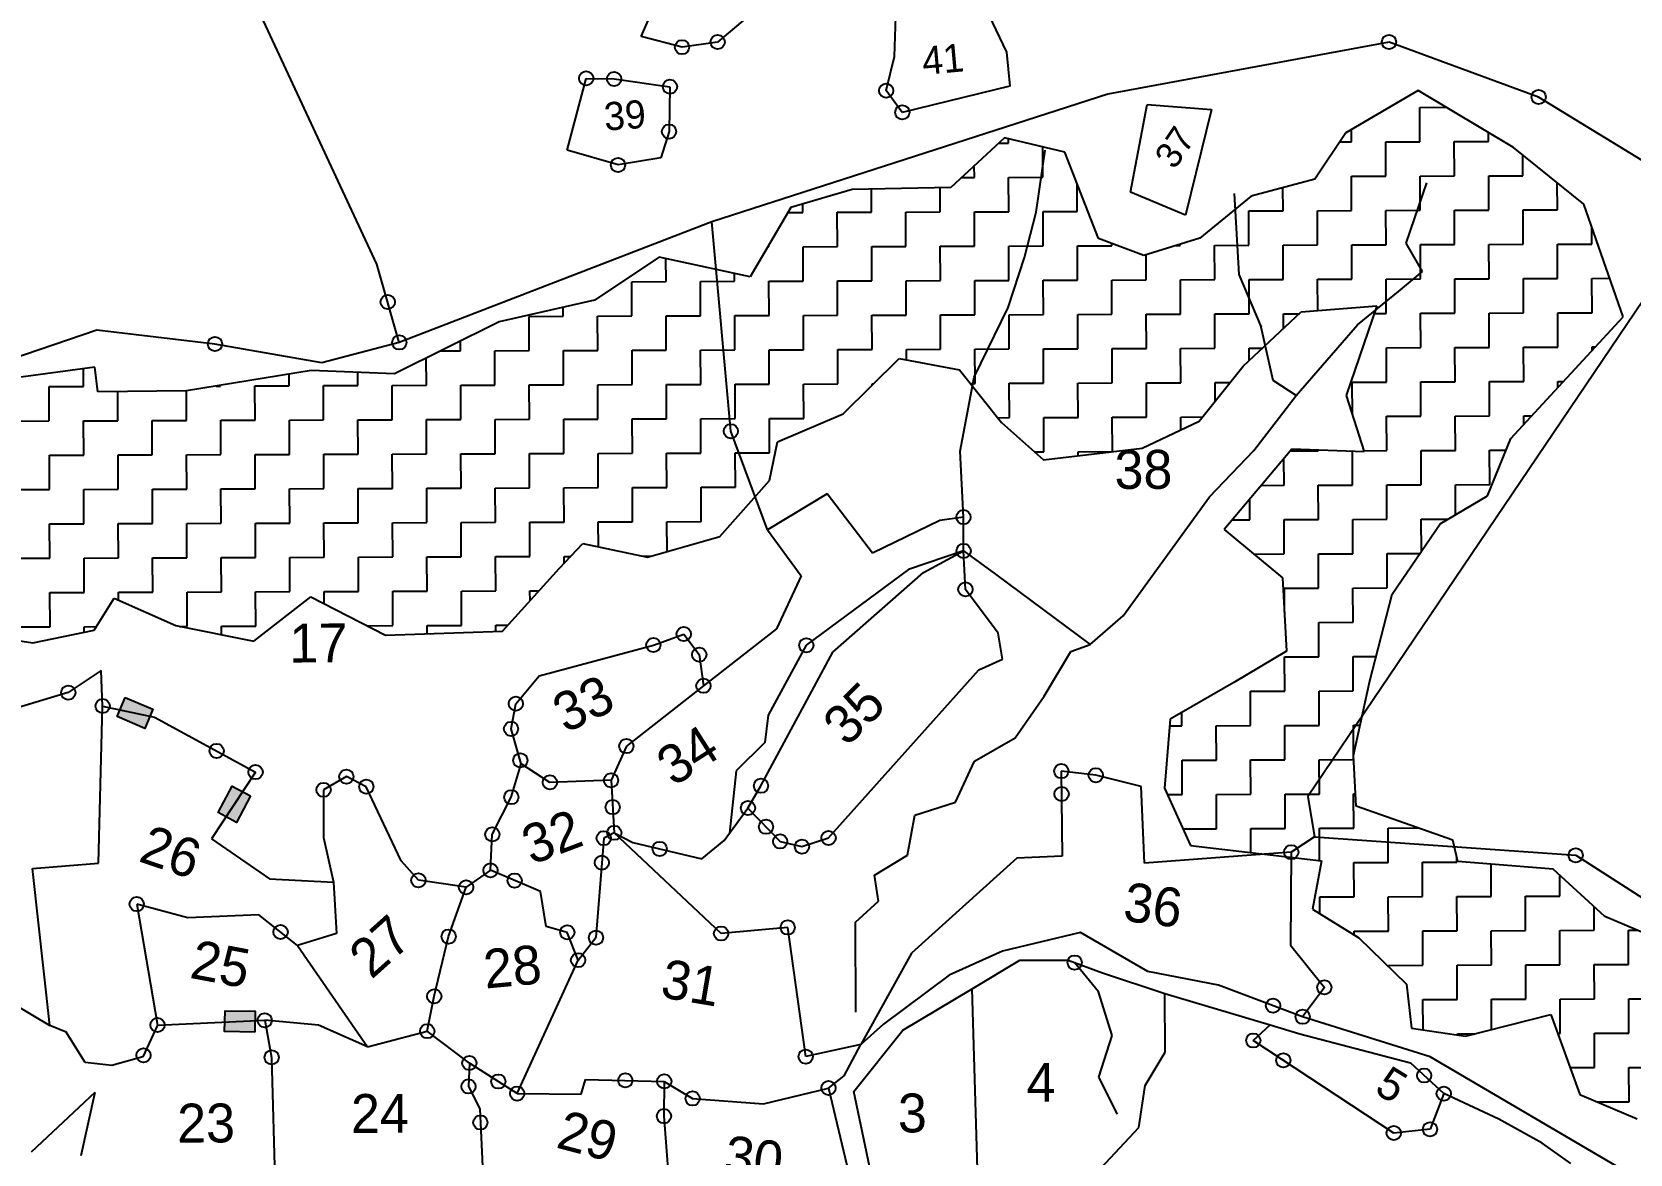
# Model space of a CAD drawing. Header units: metres. Extents: x 324134 to 326337, y 1835718 to 1838966.
# Drawn here: x 325013 to 325783, y 1837760 to 1838300 of the extents above; entities that cross this region are included whole.
import ezdxf

# ---------------------------------------------------------------- set-up
doc = ezdxf.new("R2010")
doc.units = ezdxf.units.M
doc.header["$LTSCALE"] = 0.3
for name, color, linetype in [('LINE_WATER', 4, 'Continuous'), ('POLY_HATCH', 12, 'Continuous'), ('POLY_PARCEL', 6, 'Continuous'), ('POLY_WATER', 4, 'Continuous'), ('SYM_STONE', 1, 'Continuous'), ('TEXT_PARCEL', 7, 'Continuous')]:
    doc.layers.add(name, color=color, linetype=linetype)
doc.styles.add('TEXT_MAP', font='')
doc.styles.get('TEXT_MAP').set_extended_font_data('Kruti Dev 050')

msp = doc.modelspace()

# ---------------------------------------------------------------- hatches: boundary and pattern name
for points in [[(325067.57, 1837965.16), (325071.49, 1837974.38), (325058.15, 1837980.04), (325054.24, 1837970.82)], [(325102.88, 1837924.58), (325111.74, 1837919.9), (325118.5, 1837932.71), (325109.64, 1837937.39)], [(325106.23, 1837829.23), (325106.02, 1837819.22), (325120.5, 1837818.91), (325120.71, 1837828.93)]]:
    msp.add_hatch(color=256).paths.add_polyline_path(points)

# ---------------------------------------------------------------- linework, layer by layer
for points in [[(325058.15, 1837980.04), (325071.49, 1837974.38), (325067.57, 1837965.16), (325054.24, 1837970.82)], [(325118.5, 1837932.71), (325111.74, 1837919.9), (325102.88, 1837924.58), (325109.64, 1837937.39)], [(325120.5, 1837818.91), (325106.02, 1837819.22), (325106.23, 1837829.23), (325120.71, 1837828.93)]]:
    msp.add_lwpolyline(points, close=True)
at = {"layer": 'LINE_WATER'}
for p, q in [((325496.97, 1838213.72), (325501.33, 1838243.63)), ((325675.3, 1838198.81), (325685.18, 1838227.89)), ((325592.47, 1838222.7), (325594.73, 1838183.69)), ((325491.32, 1838191.86), (325496.97, 1838213.72)), ((325683.2, 1838185.06), (325675.3, 1838198.81)), ((325483.55, 1838167.88), (325491.32, 1838191.86)), ((325671.56, 1838175.48), (325683.2, 1838185.06)), ((325594.73, 1838183.69), (325605.43, 1838158.29)), ((325651.89, 1838159.51), (325671.56, 1838175.48)), ((325467.12, 1838134.32), (325483.55, 1838167.88)), ((325611.24, 1838132.65), (325605.43, 1838158.29)), ((325622.3, 1838125.48), (325651.89, 1838159.51)), ((325460.45, 1838098.68), (325467.12, 1838134.32)), ((325622.3, 1838125.48), (325611.24, 1838132.65)), ((325601.81, 1838098.91), (325622.3, 1838125.48)), ((325461.99, 1838066.88), (325460.45, 1838098.68)), ((325580.46, 1838076.57), (325601.81, 1838098.91)), ((325538.86, 1838019.39), (325580.46, 1838076.57)), ((325522.99, 1838005.56), (325538.86, 1838019.39)), ((325500.89, 1837980.65), (325513.76, 1838002.11)), ((325513.76, 1838002.11), (325522.99, 1838005.56)), ((325486.96, 1837960.67), (325500.89, 1837980.65)), ((325467.27, 1837949.36), (325486.96, 1837960.67)), ((325458.21, 1837929.61), (325467.27, 1837949.36)), ((325434.96, 1837904.09), (325438.5, 1837923.4)), ((325438.5, 1837923.4), (325458.21, 1837929.61)), ((325419.08, 1837894.49), (325434.96, 1837904.09)), ((325421.03, 1837881.99), (325419.08, 1837894.49)), ((325410.03, 1837871.78), (325421.03, 1837881.99)), ((325410.18, 1837828.52), (325410.03, 1837871.78)), ((325527.03, 1837838.33), (325515.55, 1837852.42)), ((325533.68, 1837817.36), (325527.03, 1837838.33)), ((325527.17, 1837797.2), (325533.68, 1837817.36)), ((325536.14, 1837779.42), (325527.17, 1837797.2))]:
    msp.add_line(p, q, dxfattribs=at)
at = {"layer": 'POLY_HATCH'}
for p, q in [((325681.01, 1838272.27), (325646.19, 1838251.97)), ((325727.01, 1838244.91), (325681.01, 1838272.27)), ((325481.72, 1838249.57), (325455.83, 1838225.63)), ((325510.86, 1838242.59), (325481.72, 1838249.57)), ((325646.19, 1838251.97), (325631.31, 1838229.64)), ((325527.01, 1838200.97), (325510.86, 1838242.59)), ((325760.94, 1838217.5), (325727.01, 1838244.91)), ((325408.36, 1838224.68), (325378.75, 1838215.92)), ((325455.83, 1838225.63), (325408.36, 1838224.68)), ((325631.31, 1838229.64), (325600.65, 1838221.4)), ((325378.75, 1838215.92), (325359.19, 1838182.56)), ((325600.65, 1838221.4), (325575.8, 1838201.13)), ((325779.75, 1838163.3), (325760.94, 1838217.5)), ((325548.81, 1838192.91), (325527.01, 1838200.97)), ((325575.8, 1838201.13), (325548.81, 1838192.91)), ((325315.35, 1838192.11), (325284.2, 1838171.3)), ((325359.19, 1838182.56), (325315.35, 1838192.11)), ((325284.2, 1838171.3), (325238.33, 1838160.92)), ((325596.74, 1838139.61), (325624.72, 1838165.65)), ((325624.72, 1838165.65), (325661.17, 1838168.66)), ((325661.17, 1838168.66), (325646.36, 1838125.36)), ((325725.65, 1838104.66), (325779.75, 1838163.3)), ((325238.33, 1838160.92), (325187.79, 1838135.84)), ((325043.5, 1838139.01), (324989.23, 1838131.75)), ((325044.85, 1838127.22), (325043.5, 1838139.01)), ((325404.01, 1838116.66), (325430.94, 1838143.23)), ((325430.94, 1838143.23), (325460.07, 1838137.83)), ((325575.58, 1838113.06), (325596.74, 1838139.61)), ((325147.65, 1838137.53), (325087.61, 1838127.63)), ((325187.79, 1838135.84), (325147.65, 1838137.53)), ((325460.07, 1838137.83), (325480.36, 1838112.47)), ((325087.61, 1838127.63), (325044.85, 1838127.22)), ((325646.36, 1838125.36), (325655.11, 1838098.39)), ((325372.32, 1838103.18), (325404.01, 1838116.66)), ((325480.36, 1838112.47), (325500.62, 1838094.45)), ((325548.08, 1838100.12), (325575.58, 1838113.06)), ((325368.45, 1838084.56), (325372.32, 1838103.18)), ((325500.62, 1838094.45), (325548.08, 1838100.12)), ((325714.47, 1838077.09), (325725.65, 1838104.66)), ((325620.22, 1838099.58), (325587.56, 1838060.93)), ((325655.11, 1838098.39), (325620.22, 1838099.58)), ((325344.67, 1838057.47), (325368.45, 1838084.56)), ((325691.69, 1838063.64), (325714.47, 1838077.09)), ((325668.46, 1838029.75), (325691.69, 1838063.64)), ((325267.33, 1838042.27), (325278.57, 1838054.1)), ((325278.57, 1838054.1), (325309.81, 1838047.66)), ((325309.81, 1838047.66), (325344.67, 1838057.47)), ((325587.56, 1838060.93), (325615.71, 1838037.7)), ((325239.9, 1838012.03), (325267.33, 1838042.27)), ((325615.71, 1838037.7), (325617.67, 1838002.31)), ((325043.15, 1838012.4), (325052.81, 1838027.9)), ((325052.81, 1838027.9), (325082.49, 1838014.63)), ((325120.03, 1838007.16), (325147.5, 1838028.49)), ((325147.5, 1838028.49), (325183.5, 1838010)), ((325657.85, 1837988.03), (325668.46, 1838029.75)), ((324967.08, 1838013.71), (325013.53, 1838006.27)), ((325013.53, 1838006.27), (325043.15, 1838012.4)), ((325082.49, 1838014.63), (325120.03, 1838007.16)), ((325183.5, 1838010), (325239.9, 1838012.03)), ((325617.67, 1838002.31), (325592.28, 1837987.28)), ((325592.28, 1837987.28), (325561.65, 1837969.62)), ((325649.84, 1837952.09), (325657.85, 1837988.03)), ((325561.65, 1837969.62), (325558.88, 1837936.31)), ((325651.24, 1837927.71), (325649.84, 1837952.09)), ((325558.88, 1837936.31), (325571.3, 1837908.83)), ((325697.72, 1837911.36), (325651.24, 1837927.71)), ((325571.3, 1837908.83), (325634.54, 1837901.45)), ((325700.12, 1837901.14), (325697.72, 1837911.36)), ((325634.54, 1837901.45), (325630.16, 1837878.1)), ((325746.04, 1837897.37), (325700.12, 1837901.14)), ((325771.04, 1837874.65), (325746.04, 1837897.37)), ((325630.16, 1837878.1), (325652.51, 1837864.28)), ((325807.03, 1837859.31), (325771.04, 1837874.65)), ((325652.51, 1837864.28), (325675.41, 1837842.08)), ((325675.41, 1837842.08), (325677.84, 1837820.85)), ((325703.82, 1837817.01), (325744.97, 1837827.38)), ((325744.97, 1837827.38), (325759.01, 1837788.89)), ((325677.84, 1837820.85), (325703.82, 1837817.01)), ((325759.01, 1837788.89), (325786.59, 1837777.19))]:
    msp.add_line(p, q, dxfattribs=at)
at = {"layer": 'POLY_HATCH', "linetype": 'Continuous'}
for p, q in [((325681.88, 1838264.16), (325694.58, 1838264.2)), ((325681.94, 1838247.64), (325681.88, 1838264.16)), ((325478.88, 1838246.94), (325483.68, 1838246.95)), ((325483.68, 1838246.95), (325483.68, 1838249.1)), ((325643.21, 1838247.5), (325648.9, 1838247.52)), ((325648.9, 1838247.52), (325648.88, 1838253.54)), ((325665.42, 1838247.58), (325681.94, 1838247.64)), ((325665.47, 1838231.06), (325665.42, 1838247.58)), ((325698.46, 1838247.69), (325714.98, 1838247.75)), ((325698.52, 1838231.17), (325698.46, 1838247.69)), ((325714.98, 1838247.75), (325714.97, 1838252.07)), ((325500.26, 1838230.49), (325500.21, 1838245.14)), ((325731.56, 1838231.28), (325731.53, 1838241.26)), ((325467.22, 1838230.38), (325467.2, 1838236.14)), ((325632.18, 1838230.94), (325632.43, 1838230.94)), ((325632.43, 1838230.94), (325632.43, 1838231.31)), ((325648.95, 1838231), (325665.47, 1838231.06)), ((325649.01, 1838214.48), (325648.95, 1838231)), ((325682, 1838231.11), (325698.52, 1838231.17)), ((325682.05, 1838214.59), (325682, 1838231.11)), ((325715.04, 1838231.23), (325731.56, 1838231.28)), ((325715.1, 1838214.71), (325715.04, 1838231.23)), ((325417.71, 1838213.68), (325417.67, 1838224.86)), ((325450.76, 1838213.8), (325450.71, 1838225.52)), ((325460.95, 1838230.35), (325467.22, 1838230.38)), ((325483.74, 1838230.43), (325500.26, 1838230.49)), ((325483.8, 1838213.91), (325483.74, 1838230.43)), ((325516.84, 1838214.03), (325516.79, 1838227.3)), ((325615.97, 1838214.37), (325615.93, 1838225.51)), ((325748.14, 1838214.82), (325748.09, 1838227.88)), ((325384.67, 1838213.57), (325384.66, 1838217.67)), ((325377.35, 1838213.55), (325384.67, 1838213.57)), ((325401.19, 1838213.63), (325417.71, 1838213.68)), ((325401.25, 1838197.11), (325401.19, 1838213.63)), ((325434.23, 1838213.74), (325450.76, 1838213.8)), ((325434.29, 1838197.22), (325434.23, 1838213.74)), ((325467.28, 1838213.85), (325483.8, 1838213.91)), ((325467.33, 1838197.33), (325467.28, 1838213.85)), ((325500.32, 1838213.97), (325516.84, 1838214.03)), ((325500.38, 1838197.45), (325500.32, 1838213.97)), ((325599.45, 1838214.31), (325615.97, 1838214.37)), ((325599.5, 1838197.79), (325599.45, 1838214.31)), ((325632.49, 1838214.42), (325649.01, 1838214.48)), ((325632.55, 1838197.9), (325632.49, 1838214.42)), ((325665.53, 1838214.54), (325682.05, 1838214.59)), ((325665.59, 1838198.01), (325665.53, 1838214.54)), ((325698.57, 1838214.65), (325715.1, 1838214.71)), ((325698.63, 1838198.13), (325698.57, 1838214.65)), ((325731.62, 1838214.76), (325748.14, 1838214.82)), ((325731.67, 1838198.24), (325731.62, 1838214.76)), ((325764.72, 1838198.36), (325764.69, 1838206.71)), ((325367.65, 1838196.99), (325368.21, 1838196.99)), ((325368.21, 1838196.99), (325368.2, 1838197.94)), ((325384.73, 1838197.05), (325401.25, 1838197.11)), ((325384.78, 1838180.53), (325384.73, 1838197.05)), ((325417.77, 1838197.16), (325434.29, 1838197.22)), ((325417.83, 1838180.64), (325417.77, 1838197.16)), ((325450.81, 1838197.28), (325467.33, 1838197.33)), ((325450.87, 1838180.76), (325450.81, 1838197.28)), ((325483.85, 1838197.39), (325500.38, 1838197.45)), ((325483.91, 1838180.87), (325483.85, 1838197.39)), ((325516.9, 1838197.5), (325533.42, 1838197.56)), ((325516.95, 1838180.98), (325516.9, 1838197.5)), ((325533.42, 1838197.56), (325533.41, 1838198.6)), ((325550, 1838181.1), (325549.95, 1838193.26)), ((325564.41, 1838197.67), (325566.46, 1838197.67)), ((325566.46, 1838197.67), (325566.46, 1838198.29)), ((325582.98, 1838197.73), (325599.5, 1838197.79)), ((325583.04, 1838181.21), (325582.98, 1838197.73)), ((325616.02, 1838197.84), (325632.55, 1838197.9)), ((325616.08, 1838181.32), (325616.02, 1838197.84)), ((325649.07, 1838197.96), (325665.59, 1838198.01)), ((325649.12, 1838181.44), (325649.07, 1838197.96)), ((325682.11, 1838198.07), (325698.63, 1838198.13)), ((325682.17, 1838181.55), (325682.11, 1838198.07)), ((325715.15, 1838198.19), (325731.67, 1838198.24)), ((325715.21, 1838181.66), (325715.15, 1838198.19)), ((325748.19, 1838198.3), (325764.72, 1838198.36)), ((325748.25, 1838181.78), (325748.19, 1838198.3)), ((325318.7, 1838180.3), (325318.66, 1838191.39)), ((325302.18, 1838180.24), (325318.7, 1838180.3)), ((325302.23, 1838163.72), (325302.18, 1838180.24)), ((325335.22, 1838180.36), (325351.74, 1838180.41)), ((325335.28, 1838163.84), (325335.22, 1838180.36)), ((325351.74, 1838180.41), (325351.73, 1838184.19)), ((325368.26, 1838180.47), (325384.78, 1838180.53)), ((325368.32, 1838163.95), (325368.26, 1838180.47)), ((325401.31, 1838180.59), (325417.83, 1838180.64)), ((325401.36, 1838164.06), (325401.31, 1838180.59)), ((325434.35, 1838180.7), (325450.87, 1838180.76)), ((325434.4, 1838164.18), (325434.35, 1838180.7)), ((325467.39, 1838180.81), (325483.91, 1838180.87)), ((325467.45, 1838164.29), (325467.39, 1838180.81)), ((325500.43, 1838180.93), (325516.95, 1838180.98)), ((325500.49, 1838164.4), (325500.43, 1838180.93)), ((325533.47, 1838181.04), (325550, 1838181.1)), ((325533.53, 1838164.52), (325533.47, 1838181.04)), ((325566.52, 1838181.15), (325583.04, 1838181.21)), ((325566.57, 1838164.63), (325566.52, 1838181.15)), ((325599.56, 1838181.27), (325616.08, 1838181.32)), ((325599.62, 1838164.75), (325599.56, 1838181.27)), ((325632.6, 1838181.38), (325649.12, 1838181.44)), ((325632.65, 1838166.31), (325632.6, 1838181.38)), ((325665.64, 1838181.49), (325682.17, 1838181.55)), ((325665.7, 1838164.97), (325665.64, 1838181.49)), ((325698.69, 1838181.61), (325715.21, 1838181.66)), ((325698.74, 1838165.09), (325698.69, 1838181.61)), ((325731.73, 1838181.72), (325748.25, 1838181.78)), ((325731.79, 1838165.2), (325731.73, 1838181.72)), ((325764.77, 1838181.83), (325773.31, 1838181.86)), ((325764.83, 1838165.31), (325764.77, 1838181.83)), ((325252.67, 1838163.55), (325269.19, 1838163.61)), ((325252.73, 1838147.03), (325252.67, 1838163.55)), ((325269.19, 1838163.61), (325269.18, 1838167.9)), ((325285.71, 1838163.67), (325302.23, 1838163.72)), ((325285.77, 1838147.15), (325285.71, 1838163.67)), ((325318.76, 1838163.78), (325335.28, 1838163.84)), ((325318.81, 1838147.26), (325318.76, 1838163.78)), ((325351.8, 1838163.89), (325368.32, 1838163.95)), ((325351.85, 1838147.37), (325351.8, 1838163.89)), ((325384.84, 1838164.01), (325401.36, 1838164.06)), ((325384.9, 1838147.49), (325384.84, 1838164.01)), ((325417.88, 1838164.12), (325434.4, 1838164.18)), ((325417.94, 1838147.6), (325417.88, 1838164.12)), ((325450.93, 1838164.23), (325467.45, 1838164.29)), ((325450.98, 1838147.71), (325450.93, 1838164.23)), ((325483.97, 1838164.35), (325500.49, 1838164.4)), ((325484.02, 1838147.83), (325483.97, 1838164.35)), ((325517.01, 1838164.46), (325533.53, 1838164.52)), ((325517.07, 1838147.94), (325517.01, 1838164.46)), ((325550.05, 1838164.57), (325566.57, 1838164.63)), ((325550.11, 1838148.05), (325550.05, 1838164.57)), ((325583.1, 1838164.69), (325599.62, 1838164.75)), ((325583.15, 1838148.17), (325583.1, 1838164.69)), ((325616.14, 1838164.8), (325623.83, 1838164.83)), ((325616.16, 1838157.69), (325616.14, 1838164.8)), ((325659.9, 1838164.95), (325665.7, 1838164.97)), ((325682.22, 1838165.03), (325698.74, 1838165.09)), ((325682.28, 1838148.51), (325682.22, 1838165.03)), ((325715.27, 1838165.14), (325731.79, 1838165.2)), ((325715.32, 1838148.62), (325715.27, 1838165.14)), ((325748.31, 1838165.26), (325764.83, 1838165.31)), ((325748.36, 1838148.73), (325748.31, 1838165.26)), ((325210.05, 1838146.89), (325219.68, 1838146.92)), ((325219.68, 1838146.92), (325219.67, 1838151.66)), ((325236.21, 1838146.97), (325252.73, 1838147.03)), ((325236.26, 1838130.45), (325236.21, 1838146.97)), ((325269.25, 1838147.09), (325285.77, 1838147.15)), ((325269.31, 1838130.57), (325269.25, 1838147.09)), ((325302.29, 1838147.2), (325318.81, 1838147.26)), ((325302.35, 1838130.68), (325302.29, 1838147.2)), ((325335.33, 1838147.32), (325351.85, 1838147.37)), ((325335.39, 1838130.79), (325335.33, 1838147.32)), ((325368.38, 1838147.43), (325384.9, 1838147.49)), ((325368.43, 1838130.91), (325368.38, 1838147.43)), ((325401.42, 1838147.54), (325417.94, 1838147.6)), ((325401.48, 1838131.02), (325401.42, 1838147.54)), ((325434.46, 1838147.66), (325450.98, 1838147.71)), ((325434.48, 1838142.57), (325434.46, 1838147.66)), ((325467.5, 1838147.77), (325484.02, 1838147.83)), ((325467.56, 1838131.25), (325467.5, 1838147.77)), ((325500.55, 1838147.88), (325517.07, 1838147.94)), ((325500.6, 1838131.36), (325500.55, 1838147.88)), ((325533.59, 1838148), (325550.11, 1838148.05)), ((325533.65, 1838131.48), (325533.59, 1838148)), ((325566.63, 1838148.11), (325583.15, 1838148.17)), ((325566.69, 1838131.59), (325566.63, 1838148.11)), ((325599.67, 1838148.22), (325606.02, 1838148.25)), ((325599.69, 1838142.36), (325599.67, 1838148.22)), ((325665.76, 1838148.45), (325682.28, 1838148.51)), ((325665.82, 1838131.93), (325665.76, 1838148.45)), ((325698.8, 1838148.56), (325715.32, 1838148.62)), ((325698.86, 1838132.04), (325698.8, 1838148.56)), ((325731.84, 1838148.68), (325748.36, 1838148.73)), ((325731.9, 1838132.16), (325731.84, 1838148.68)), ((325764.89, 1838148.79), (325766.37, 1838148.8)), ((325764.89, 1838147.19), (325764.89, 1838148.79)), ((325203.22, 1838130.34), (325203.18, 1838143.47)), ((325038.01, 1838129.77), (325037.98, 1838138.27)), ((325137.14, 1838130.11), (325137.12, 1838135.8)), ((325170.18, 1838130.23), (325170.16, 1838136.58)), ((325285.83, 1838130.62), (325302.35, 1838130.68)), ((325285.88, 1838114.1), (325285.83, 1838130.62)), ((325318.87, 1838130.74), (325335.39, 1838130.79)), ((325318.93, 1838114.22), (325318.87, 1838130.74)), ((325351.91, 1838130.85), (325368.43, 1838130.91)), ((325351.97, 1838114.33), (325351.91, 1838130.85)), ((325384.95, 1838130.96), (325401.48, 1838131.02)), ((325385.01, 1838114.44), (325384.95, 1838130.96)), ((325418, 1838131.08), (325418.62, 1838131.08)), ((325418, 1838130.46), (325418, 1838131.08)), ((325465.34, 1838131.24), (325467.56, 1838131.25)), ((325484.08, 1838131.31), (325500.6, 1838131.36)), ((325484.14, 1838114.78), (325484.08, 1838131.31)), ((325517.12, 1838131.42), (325533.65, 1838131.48)), ((325517.18, 1838114.9), (325517.12, 1838131.42)), ((325550.17, 1838131.53), (325566.69, 1838131.59)), ((325550.22, 1838115.01), (325550.17, 1838131.53)), ((325583.21, 1838131.65), (325590.41, 1838131.67)), ((325583.24, 1838122.67), (325583.21, 1838131.65)), ((325649.29, 1838131.87), (325665.82, 1838131.93)), ((325649.35, 1838116.16), (325649.29, 1838131.87)), ((325682.34, 1838131.99), (325698.86, 1838132.04)), ((325682.39, 1838115.47), (325682.34, 1838131.99)), ((325715.38, 1838132.1), (325731.9, 1838132.16)), ((325715.44, 1838115.58), (325715.38, 1838132.1)), ((325748.42, 1838132.21), (325751.08, 1838132.22)), ((325748.43, 1838129.35), (325748.42, 1838132.21)), ((325021.49, 1838129.72), (325038.01, 1838129.77)), ((325021.54, 1838113.19), (325021.49, 1838129.72)), ((325054.59, 1838113.31), (325054.54, 1838127.31)), ((325087.63, 1838113.42), (325087.58, 1838127.63)), ((325101.93, 1838129.99), (325104.09, 1838130)), ((325104.09, 1838130), (325104.09, 1838130.35)), ((325120.61, 1838130.06), (325137.14, 1838130.11)), ((325120.67, 1838113.54), (325120.61, 1838130.06)), ((325153.66, 1838130.17), (325170.18, 1838130.23)), ((325153.71, 1838113.65), (325153.66, 1838130.17)), ((325186.7, 1838130.28), (325203.22, 1838130.34)), ((325186.76, 1838113.76), (325186.7, 1838130.28)), ((325219.74, 1838130.4), (325236.26, 1838130.45)), ((325219.8, 1838113.88), (325219.74, 1838130.4)), ((325252.78, 1838130.51), (325269.31, 1838130.57)), ((325252.84, 1838113.99), (325252.78, 1838130.51)), ((325665.87, 1838115.41), (325682.39, 1838115.47)), ((325665.93, 1838098.89), (325665.87, 1838115.41)), ((325698.91, 1838115.52), (325715.44, 1838115.58)), ((325698.97, 1838099), (325698.91, 1838115.52)), ((325731.96, 1838115.64), (325735.79, 1838115.65)), ((325731.97, 1838111.5), (325731.96, 1838115.64)), ((325005.02, 1838113.14), (325021.54, 1838113.19)), ((325038.06, 1838113.25), (325054.59, 1838113.31)), ((325038.12, 1838096.73), (325038.06, 1838113.25)), ((325071.11, 1838113.36), (325087.63, 1838113.42)), ((325071.16, 1838096.84), (325071.11, 1838113.36)), ((325104.15, 1838113.48), (325120.67, 1838113.54)), ((325104.21, 1838096.96), (325104.15, 1838113.48)), ((325137.19, 1838113.59), (325153.71, 1838113.65)), ((325137.25, 1838097.07), (325137.19, 1838113.59)), ((325170.23, 1838113.71), (325186.76, 1838113.76)), ((325170.29, 1838097.18), (325170.23, 1838113.71)), ((325203.28, 1838113.82), (325219.8, 1838113.88)), ((325203.33, 1838097.3), (325203.28, 1838113.82)), ((325236.32, 1838113.93), (325252.84, 1838113.99)), ((325236.38, 1838097.41), (325236.32, 1838113.93)), ((325269.36, 1838114.05), (325285.88, 1838114.1)), ((325269.42, 1838097.52), (325269.36, 1838114.05)), ((325302.4, 1838114.16), (325318.93, 1838114.22)), ((325302.46, 1838097.64), (325302.4, 1838114.16)), ((325335.45, 1838114.27), (325351.97, 1838114.33)), ((325335.5, 1838097.75), (325335.45, 1838114.27)), ((325368.49, 1838114.39), (325385.01, 1838114.44)), ((325368.55, 1838097.87), (325368.49, 1838114.39)), ((325478.52, 1838114.76), (325484.14, 1838114.78)), ((325500.66, 1838114.84), (325517.18, 1838114.9)), ((325500.72, 1838098.32), (325500.66, 1838114.84)), ((325533.7, 1838114.95), (325550.22, 1838115.01)), ((325533.76, 1838098.43), (325533.7, 1838114.95)), ((325566.74, 1838115.07), (325577.21, 1838115.1)), ((325566.77, 1838108.91), (325566.74, 1838115.07)), ((325021.6, 1838096.67), (325038.12, 1838096.73)), ((325021.66, 1838080.15), (325021.6, 1838096.67)), ((325054.64, 1838096.79), (325071.16, 1838096.84)), ((325054.7, 1838080.27), (325054.64, 1838096.79)), ((325087.69, 1838096.9), (325104.21, 1838096.96)), ((325087.74, 1838080.38), (325087.69, 1838096.9)), ((325120.73, 1838097.01), (325137.25, 1838097.07)), ((325120.78, 1838080.49), (325120.73, 1838097.01)), ((325153.77, 1838097.13), (325170.29, 1838097.18)), ((325153.83, 1838080.61), (325153.77, 1838097.13)), ((325186.81, 1838097.24), (325203.33, 1838097.3)), ((325186.87, 1838080.72), (325186.81, 1838097.24)), ((325219.86, 1838097.35), (325236.38, 1838097.41)), ((325219.91, 1838080.83), (325219.86, 1838097.35)), ((325252.9, 1838097.47), (325269.42, 1838097.52)), ((325252.95, 1838080.95), (325252.9, 1838097.47)), ((325285.94, 1838097.58), (325302.46, 1838097.64)), ((325286, 1838081.06), (325285.94, 1838097.58)), ((325318.98, 1838097.7), (325335.5, 1838097.75)), ((325319.04, 1838081.17), (325318.98, 1838097.7)), ((325352.03, 1838097.81), (325368.55, 1838097.87)), ((325352.08, 1838081.29), (325352.03, 1838097.81)), ((325496.29, 1838098.3), (325500.72, 1838098.32)), ((325517.24, 1838098.38), (325533.76, 1838098.43)), ((325517.24, 1838096.43), (325517.24, 1838098.38)), ((325616.42, 1838082.2), (325616.38, 1838095.03)), ((325619.5, 1838098.73), (325632.89, 1838098.77)), ((325632.89, 1838098.77), (325632.89, 1838099.15)), ((325649.46, 1838082.31), (325649.41, 1838098.58)), ((325654.96, 1838098.85), (325665.93, 1838098.89)), ((325682.45, 1838098.94), (325698.97, 1838099)), ((325682.51, 1838082.42), (325682.45, 1838098.94)), ((325715.49, 1838099.06), (325723.39, 1838099.08)), ((325715.55, 1838082.54), (325715.49, 1838099.06)), ((325005.14, 1838080.1), (325021.66, 1838080.15)), ((325038.18, 1838080.21), (325054.7, 1838080.27)), ((325038.24, 1838063.69), (325038.18, 1838080.21)), ((325071.22, 1838080.32), (325087.74, 1838080.38)), ((325071.28, 1838063.8), (325071.22, 1838080.32)), ((325104.26, 1838080.44), (325120.78, 1838080.49)), ((325104.32, 1838063.91), (325104.26, 1838080.44)), ((325137.31, 1838080.55), (325153.83, 1838080.61)), ((325137.36, 1838064.03), (325137.31, 1838080.55)), ((325170.35, 1838080.66), (325186.87, 1838080.72)), ((325170.41, 1838064.14), (325170.35, 1838080.66)), ((325203.39, 1838080.78), (325219.91, 1838080.83)), ((325203.45, 1838064.26), (325203.39, 1838080.78)), ((325236.43, 1838080.89), (325252.95, 1838080.95)), ((325236.49, 1838064.37), (325236.43, 1838080.89)), ((325269.48, 1838081), (325286, 1838081.06)), ((325269.53, 1838064.48), (325269.48, 1838081)), ((325302.52, 1838081.12), (325319.04, 1838081.17)), ((325302.58, 1838064.6), (325302.52, 1838081.12)), ((325335.56, 1838081.23), (325352.08, 1838081.29)), ((325335.62, 1838064.71), (325335.56, 1838081.23)), ((325605.5, 1838082.16), (325616.42, 1838082.2)), ((325632.94, 1838082.25), (325649.46, 1838082.31)), ((325633, 1838065.73), (325632.94, 1838082.25)), ((325665.99, 1838082.37), (325682.51, 1838082.42)), ((325666.04, 1838065.84), (325665.99, 1838082.37)), ((325699.03, 1838082.48), (325715.55, 1838082.54)), ((325699.08, 1838068), (325699.03, 1838082.48)), ((325599.96, 1838065.62), (325599.92, 1838075.56)), ((325021.71, 1838063.63), (325038.24, 1838063.69)), ((325021.77, 1838047.11), (325021.71, 1838063.63)), ((325054.76, 1838063.74), (325071.28, 1838063.8)), ((325054.81, 1838047.22), (325054.76, 1838063.74)), ((325087.8, 1838063.86), (325104.32, 1838063.91)), ((325087.86, 1838047.34), (325087.8, 1838063.86)), ((325120.84, 1838063.97), (325137.36, 1838064.03)), ((325120.9, 1838047.45), (325120.84, 1838063.97)), ((325153.88, 1838064.08), (325170.41, 1838064.14)), ((325153.94, 1838047.56), (325153.88, 1838064.08)), ((325186.93, 1838064.2), (325203.45, 1838064.26)), ((325186.98, 1838047.68), (325186.93, 1838064.2)), ((325219.97, 1838064.31), (325236.49, 1838064.37)), ((325220.03, 1838047.79), (325219.97, 1838064.31)), ((325253.01, 1838064.43), (325269.53, 1838064.48)), ((325253.07, 1838047.9), (325253.01, 1838064.43)), ((325286.05, 1838064.54), (325302.58, 1838064.6)), ((325286.09, 1838052.55), (325286.05, 1838064.54)), ((325319.1, 1838064.65), (325335.62, 1838064.71)), ((325319.15, 1838050.28), (325319.1, 1838064.65)), ((325591.5, 1838065.59), (325599.96, 1838065.62)), ((325616.48, 1838065.67), (325633, 1838065.73)), ((325616.54, 1838049.15), (325616.48, 1838065.67)), ((325649.52, 1838065.79), (325666.04, 1838065.84)), ((325649.58, 1838049.27), (325649.52, 1838065.79)), ((325682.56, 1838065.9), (325695.59, 1838065.95)), ((325682.62, 1838050.4), (325682.56, 1838065.9)), ((325005.25, 1838047.05), (325021.77, 1838047.11)), ((325038.29, 1838047.17), (325054.81, 1838047.22)), ((325038.35, 1838030.65), (325038.29, 1838047.17)), ((325071.33, 1838047.28), (325087.86, 1838047.34)), ((325071.39, 1838030.76), (325071.33, 1838047.28)), ((325104.38, 1838047.39), (325120.9, 1838047.45)), ((325104.43, 1838030.87), (325104.38, 1838047.39)), ((325137.42, 1838047.51), (325153.94, 1838047.56)), ((325137.48, 1838030.99), (325137.42, 1838047.51)), ((325170.46, 1838047.62), (325186.98, 1838047.68)), ((325170.52, 1838031.1), (325170.46, 1838047.62)), ((325203.5, 1838047.73), (325220.03, 1838047.79)), ((325203.56, 1838031.21), (325203.5, 1838047.73)), ((325236.55, 1838047.85), (325253.07, 1838047.9)), ((325236.6, 1838031.33), (325236.55, 1838047.85)), ((325269.59, 1838047.96), (325272.75, 1838047.97)), ((325269.6, 1838044.65), (325269.59, 1838047.96)), ((325307.7, 1838048.09), (325311.41, 1838048.1)), ((325601.89, 1838049.1), (325616.54, 1838049.15)), ((325633.06, 1838049.21), (325649.58, 1838049.27)), ((325633.11, 1838032.69), (325633.06, 1838049.21)), ((325666.1, 1838049.32), (325681.92, 1838049.38)), ((325666.16, 1838032.8), (325666.1, 1838049.32)), ((325021.83, 1838030.59), (325038.35, 1838030.65)), ((325021.88, 1838014.07), (325021.83, 1838030.59)), ((325054.87, 1838030.7), (325071.39, 1838030.76)), ((325054.88, 1838026.97), (325054.87, 1838030.7)), ((325087.91, 1838030.82), (325104.43, 1838030.87)), ((325087.97, 1838014.29), (325087.91, 1838030.82)), ((325120.95, 1838030.93), (325137.48, 1838030.99)), ((325121.01, 1838014.41), (325120.95, 1838030.93)), ((325154, 1838031.04), (325170.52, 1838031.1)), ((325154.02, 1838025.14), (325154, 1838031.04)), ((325187.04, 1838031.16), (325203.56, 1838031.21)), ((325187.1, 1838014.63), (325187.04, 1838031.16)), ((325220.08, 1838031.27), (325236.6, 1838031.33)), ((325220.14, 1838014.75), (325220.08, 1838031.27)), ((325253.12, 1838031.38), (325257.47, 1838031.4)), ((325253.14, 1838026.62), (325253.12, 1838031.38)), ((325616.59, 1838032.63), (325633.11, 1838032.69)), ((325616.63, 1838021.08), (325616.59, 1838032.63)), ((325649.63, 1838032.75), (325666.16, 1838032.8)), ((325649.69, 1838016.22), (325649.63, 1838032.75)), ((325633.17, 1838016.17), (325649.69, 1838016.22)), ((325633.23, 1837999.65), (325633.17, 1838016.17)), ((325005.36, 1838014.01), (325021.88, 1838014.07)), ((325038.41, 1838014.12), (325044.24, 1838014.14)), ((325038.41, 1838011.42), (325038.41, 1838014.12)), ((325084.25, 1838014.28), (325087.97, 1838014.29)), ((325104.49, 1838014.35), (325121.01, 1838014.41)), ((325104.5, 1838010.25), (325104.49, 1838014.35)), ((325174.56, 1838014.59), (325187.1, 1838014.63)), ((325203.62, 1838014.69), (325220.14, 1838014.75)), ((325203.63, 1838010.72), (325203.62, 1838014.69)), ((325236.66, 1838014.81), (325242.44, 1838014.82)), ((325236.67, 1838011.91), (325236.66, 1838014.81)), ((325649.75, 1837999.7), (325660.83, 1837999.74)), ((325649.8, 1837983.18), (325649.75, 1837999.7)), ((325616.71, 1837999.59), (325633.23, 1837999.65)), ((325616.76, 1837983.07), (325616.71, 1837999.59)), ((325600.24, 1837983.01), (325616.76, 1837983.07)), ((325600.3, 1837966.49), (325600.24, 1837983.01)), ((325633.28, 1837983.13), (325649.8, 1837983.18)), ((325633.34, 1837966.6), (325633.28, 1837983.13)), ((325567.26, 1837966.38), (325567.23, 1837972.84)), ((325561.37, 1837966.36), (325567.26, 1837966.38)), ((325583.78, 1837966.43), (325600.3, 1837966.49)), ((325583.83, 1837949.91), (325583.78, 1837966.43)), ((325616.82, 1837966.55), (325633.34, 1837966.6)), ((325616.88, 1837950.03), (325616.82, 1837966.55)), ((325649.86, 1837966.66), (325653.09, 1837966.67)), ((325649.91, 1837952.4), (325649.86, 1837966.66)), ((325567.31, 1837949.86), (325583.83, 1837949.91)), ((325567.37, 1837933.33), (325567.31, 1837949.86)), ((325600.35, 1837949.97), (325616.88, 1837950.03)), ((325600.41, 1837933.45), (325600.35, 1837949.97)), ((325633.4, 1837950.08), (325649.92, 1837950.14)), ((325633.45, 1837933.56), (325633.4, 1837950.08)), ((325649.92, 1837950.14), (325649.92, 1837950.79)), ((325560.23, 1837933.31), (325567.37, 1837933.33)), ((325583.89, 1837933.39), (325600.41, 1837933.45)), ((325583.95, 1837916.87), (325583.89, 1837933.39)), ((325616.93, 1837933.5), (325633.45, 1837933.56)), ((325616.99, 1837916.98), (325616.93, 1837933.5)), ((325649.98, 1837933.62), (325650.9, 1837933.62)), ((325650.03, 1837917.1), (325649.98, 1837933.62)), ((325567.69, 1837916.81), (325583.95, 1837916.87)), ((325600.47, 1837916.93), (325616.99, 1837916.98)), ((325600.51, 1837905.42), (325600.47, 1837916.93)), ((325633.51, 1837917.04), (325650.03, 1837917.1)), ((325633.56, 1837901.56), (325633.51, 1837917.04)), ((325666.55, 1837917.15), (325681.11, 1837917.2)), ((325666.61, 1837900.63), (325666.55, 1837917.15)), ((325650.09, 1837900.58), (325666.61, 1837900.63)), ((325650.15, 1837884.05), (325650.09, 1837900.58)), ((325683.13, 1837900.69), (325699.65, 1837900.75)), ((325683.19, 1837884.17), (325683.13, 1837900.69)), ((325699.65, 1837900.75), (325699.64, 1837903.17)), ((325716.23, 1837884.28), (325716.18, 1837899.82)), ((325749.27, 1837884.4), (325749.24, 1837894.46)), ((325699.71, 1837884.22), (325716.23, 1837884.28)), ((325699.77, 1837867.7), (325699.71, 1837884.22)), ((325732.75, 1837884.34), (325749.27, 1837884.4)), ((325732.81, 1837867.82), (325732.75, 1837884.34)), ((325633.62, 1837884), (325650.15, 1837884.05)), ((325633.65, 1837875.94), (325633.62, 1837884)), ((325666.67, 1837884.11), (325683.19, 1837884.17)), ((325666.72, 1837867.59), (325666.67, 1837884.11)), ((325765.85, 1837867.93), (325765.81, 1837879.4)), ((325650.2, 1837867.53), (325666.72, 1837867.59)), ((325650.21, 1837865.71), (325650.2, 1837867.53)), ((325683.24, 1837867.65), (325699.77, 1837867.7)), ((325683.3, 1837851.13), (325683.24, 1837867.65)), ((325716.29, 1837867.76), (325732.81, 1837867.82)), ((325716.34, 1837851.24), (325716.29, 1837867.76)), ((325749.33, 1837867.87), (325765.85, 1837867.93)), ((325749.39, 1837851.35), (325749.33, 1837867.87)), ((325782.37, 1837867.99), (325786.63, 1837868)), ((325782.43, 1837851.47), (325782.37, 1837867.99)), ((325666.78, 1837851.07), (325683.3, 1837851.13)), ((325666.78, 1837850.44), (325666.78, 1837851.07)), ((325699.82, 1837851.18), (325716.34, 1837851.24)), ((325699.88, 1837834.66), (325699.82, 1837851.18)), ((325732.87, 1837851.3), (325749.39, 1837851.35)), ((325732.92, 1837834.77), (325732.87, 1837851.3)), ((325765.91, 1837851.41), (325782.43, 1837851.47)), ((325765.96, 1837834.89), (325765.91, 1837851.41)), ((325683.36, 1837834.6), (325699.88, 1837834.66)), ((325683.41, 1837820.03), (325683.36, 1837834.6)), ((325716.4, 1837834.72), (325732.92, 1837834.77)), ((325716.45, 1837820.19), (325716.4, 1837834.72)), ((325749.44, 1837834.83), (325765.96, 1837834.89)), ((325749.5, 1837818.31), (325749.44, 1837834.83)), ((325782.49, 1837834.94), (325799.01, 1837835)), ((325782.54, 1837818.42), (325782.49, 1837834.94)), ((325699.94, 1837818.14), (325708.42, 1837818.17)), ((325699.94, 1837817.59), (325699.94, 1837818.14)), ((325748.28, 1837818.31), (325749.5, 1837818.31)), ((325766.02, 1837818.37), (325782.54, 1837818.42)), ((325766.08, 1837801.85), (325766.02, 1837818.37)), ((325754.3, 1837801.81), (325766.08, 1837801.85)), ((325782.6, 1837801.9), (325799.12, 1837801.96)), ((325782.66, 1837785.38), (325782.6, 1837801.9)), ((325767.4, 1837785.33), (325782.66, 1837785.38))]:
    msp.add_line(p, q, dxfattribs=at)
at = {"layer": 'POLY_PARCEL'}
for p, q in [((325179.38, 1838188.7), (325071.06, 1838421.3)), ((325306.71, 1838298.36), (325321.48, 1838332.16)), ((325428.69, 1838288.7), (325429.57, 1838312.69)), ((325474.23, 1838308.53), (325482.77, 1838290.81)), ((325357.73, 1838307.65), (325343.53, 1838295.61)), ((325326.41, 1838293.15), (325306.71, 1838298.36)), ((325343.53, 1838295.61), (325326.41, 1838293.15)), ((325667.01, 1838295.62), (325531.55, 1838270.58)), ((325739.1, 1838269.14), (325667.01, 1838295.62)), ((325424.74, 1838272.22), (325428.69, 1838288.7)), ((325482.77, 1838290.81), (325484.27, 1838274.34)), ((325271.05, 1838243.55), (325280.22, 1838278.12)), ((325280.22, 1838278.12), (325293.66, 1838277.85)), ((325293.66, 1838277.85), (325320.56, 1838274.1)), ((325320.56, 1838274.1), (325320.15, 1838252.51)), ((325531.55, 1838270.58), (325340.68, 1838209.1)), ((325432.51, 1838261.75), (325424.74, 1838272.22)), ((325484.27, 1838274.34), (325432.51, 1838261.75)), ((325542.4, 1838223.37), (325550.53, 1838265.6)), ((325550.53, 1838265.6), (325581.52, 1838263.16)), ((325581.52, 1838263.16), (325568.96, 1838212.23)), ((325823.47, 1838217.52), (325739.1, 1838269.14)), ((325320.15, 1838252.51), (325316.19, 1838239.86)), ((325295.56, 1838236.44), (325271.05, 1838243.55)), ((325316.19, 1838239.86), (325295.56, 1838236.44)), ((325568.96, 1838212.23), (325542.4, 1838223.37)), ((325340.68, 1838209.1), (325190.18, 1838150.97)), ((325349.91, 1838108.24), (325340.68, 1838209.1)), ((325190.18, 1838150.97), (325179.38, 1838188.7)), ((325793.56, 1838177.36), (325651.34, 1837967.1)), ((325044.48, 1838156.92), (324978.48, 1838134.43)), ((325101.36, 1838150.21), (325044.48, 1838156.92)), ((325152.88, 1838141.17), (325101.36, 1838150.21)), ((325190.18, 1838150.97), (325152.88, 1838141.17)), ((325367.61, 1838060.77), (325349.91, 1838108.24)), ((325396.31, 1838078.04), (325367.61, 1838060.77)), ((325418.11, 1838049.56), (325396.31, 1838078.04)), ((325450.6, 1838065.21), (325418.11, 1838049.56)), ((325461.99, 1838066.88), (325450.6, 1838065.21)), ((325462.05, 1838050.61), (325461.99, 1838066.88)), ((325367.61, 1838060.77), (325383.8, 1838038.62)), ((325462.05, 1838050.61), (325435.5, 1838041.66)), ((325442.73, 1838040.24), (325462.05, 1838050.61)), ((325462.05, 1838050.61), (325477.35, 1838039.39)), ((325462.94, 1838032.1), (325462.05, 1838050.61)), ((325383.8, 1838038.62), (325371.88, 1838013.09)), ((325435.5, 1838041.66), (325386.25, 1838005.17)), ((325399.1, 1838001.78), (325442.73, 1838040.24)), ((325477.35, 1838039.39), (325522.99, 1838005.56)), ((325478.74, 1838011.01), (325462.94, 1838032.1)), ((325312.6, 1838005.28), (325327.22, 1838010.57)), ((325327.22, 1838010.57), (325334.67, 1838000.66)), ((325371.88, 1838013.09), (325336.71, 1837985.67)), ((325480.78, 1837998.55), (325478.74, 1838011.01)), ((325257.49, 1837990.46), (325312.6, 1838005.28)), ((325334.67, 1838000.66), (325336.71, 1837985.67)), ((325364.42, 1837937.51), (325399.1, 1838001.78)), ((325386.25, 1838005.17), (325367.92, 1837971.49)), ((325046.58, 1837992.99), (325030.68, 1837982.38)), ((325047.22, 1837975.91), (325046.58, 1837992.99)), ((325396.98, 1837912.42), (325469.4, 1837993.27)), ((325469.4, 1837993.27), (325480.78, 1837998.55)), ((325246.32, 1837977.04), (325257.49, 1837990.46)), ((325336.71, 1837985.67), (325299.56, 1837956.63)), ((325030.68, 1837982.38), (324984.43, 1837968.59)), ((325244.01, 1837964.93), (325246.32, 1837977.04)), ((325045.17, 1837900.27), (325047.22, 1837975.91)), ((325047.22, 1837975.91), (325072.21, 1837970.62)), ((325072.21, 1837970.62), (325120.9, 1837944.11)), ((325367.92, 1837971.49), (325366.34, 1837958.3)), ((325248.95, 1837948.14), (325244.01, 1837964.93)), ((325651.34, 1837967.1), (325627.88, 1837932.4)), ((325299.56, 1837956.63), (325292.2, 1837940.15)), ((325366.34, 1837958.3), (325352.46, 1837944.7)), ((325244.13, 1837932.04), (325248.95, 1837948.14)), ((325262.73, 1837939.15), (325248.95, 1837948.14)), ((325120.9, 1837944.11), (325099.69, 1837911.98)), ((325164.68, 1837941.94), (325153.67, 1837935.58)), ((325174.28, 1837937.09), (325164.68, 1837941.94)), ((325292.2, 1837940.15), (325262.73, 1837939.15)), ((325292.2, 1837940.15), (325293.74, 1837914.86)), ((325352.46, 1837944.7), (325349.22, 1837914.78)), ((325525.74, 1837942.61), (325509.13, 1837944.59)), ((325509.13, 1837944.59), (325509.57, 1837903.57)), ((325547.59, 1837937.16), (325525.74, 1837942.61)), ((325153.67, 1837935.58), (325153.57, 1837912.62)), ((325191.04, 1837901.37), (325174.28, 1837937.09)), ((325234.97, 1837914.12), (325244.13, 1837932.04)), ((325358.13, 1837926.82), (325364.42, 1837937.51)), ((325549.17, 1837900.22), (325547.59, 1837937.16)), ((325627.88, 1837932.4), (325631.15, 1837912.92)), ((325349.22, 1837914.78), (325358.13, 1837926.82)), ((325358.13, 1837926.82), (325373.66, 1837910.72)), ((325099.69, 1837911.98), (325127.61, 1837892.68)), ((325153.57, 1837912.62), (325158.53, 1837891.14)), ((325234.1, 1837896.82), (325234.97, 1837914.12)), ((325288.68, 1837912.31), (325284.93, 1837864.41)), ((325293.74, 1837914.86), (325288.68, 1837912.31)), ((325345.23, 1837866.4), (325293.74, 1837914.86)), ((325293.74, 1837914.86), (325302.67, 1837910.19)), ((325302.67, 1837910.19), (325335.97, 1837902.35)), ((325335.97, 1837902.35), (325346.61, 1837911.24)), ((325346.61, 1837911.24), (325349.22, 1837914.78)), ((325373.66, 1837910.72), (325384.16, 1837908.22)), ((325384.16, 1837908.22), (325396.98, 1837912.42)), ((325631.15, 1837912.92), (325619.9, 1837905.55)), ((325631.15, 1837912.92), (325756.95, 1837904.04)), ((325013.49, 1837897.67), (325045.17, 1837900.27)), ((325199.39, 1837892), (325191.04, 1837901.37)), ((325487.73, 1837902.62), (325436.96, 1837857)), ((325509.57, 1837903.57), (325487.73, 1837902.62)), ((325619.9, 1837905.55), (325549.17, 1837900.22)), ((325619.9, 1837905.55), (325619.47, 1837860.75)), ((325756.95, 1837904.04), (325831.06, 1837856.58)), ((325021.81, 1837822.06), (325013.49, 1837897.67)), ((325127.61, 1837892.68), (325158.53, 1837891.14)), ((325222.37, 1837888.64), (325199.39, 1837892)), ((325234.1, 1837896.82), (325222.37, 1837888.64)), ((325258.19, 1837886.6), (325234.1, 1837896.82)), ((325158.53, 1837891.14), (325159.88, 1837866.38)), ((325213.95, 1837864.94), (325222.37, 1837888.64)), ((325260.96, 1837869.8), (325258.19, 1837886.6)), ((325088.23, 1837873.87), (325063.67, 1837880.56)), ((325063.67, 1837880.56), (325073.67, 1837822.31)), ((325122.47, 1837875.44), (325088.23, 1837873.87)), ((325141.19, 1837860.59), (325122.47, 1837875.44)), ((325271.09, 1837866.94), (325260.96, 1837869.8)), ((325377.29, 1837869.3), (325345.23, 1837866.4)), ((325385.96, 1837807.13), (325377.29, 1837869.3)), ((325159.88, 1837866.38), (325141.19, 1837860.59)), ((325207, 1837836.18), (325213.95, 1837864.94)), ((325276.32, 1837853.57), (325271.09, 1837866.94)), ((325276.32, 1837853.57), (325284.93, 1837864.41)), ((325141.19, 1837860.59), (325174.89, 1837811.86)), ((325246.98, 1837789.35), (325276.32, 1837853.57)), ((325436.96, 1837857), (325412.49, 1837812.99)), ((325619.47, 1837860.75), (325635.85, 1837840.44)), ((324987.17, 1837842.67), (325021.81, 1837822.06)), ((325468.88, 1837747.47), (325466.15, 1837839.74)), ((325635.85, 1837840.44), (325625.41, 1837826.29)), ((325203.62, 1837819.37), (325207, 1837836.18)), ((325559.09, 1837809.19), (325559.03, 1837837.44)), ((325073.67, 1837822.31), (325125.33, 1837824.6)), ((325125.33, 1837824.6), (325128.66, 1837806.76)), ((325151.27, 1837822.2), (325125.33, 1837824.6)), ((325029.73, 1837818.93), (325021.81, 1837822.06)), ((325038.87, 1837804.22), (325029.73, 1837818.93)), ((325073.67, 1837822.31), (325066.53, 1837806.94)), ((325174.89, 1837811.86), (325151.27, 1837822.2)), ((325174.89, 1837811.86), (325203.62, 1837819.37)), ((325223.95, 1837804.02), (325203.62, 1837819.37)), ((325601.61, 1837814.89), (325609.77, 1837822.39)), ((325412.49, 1837812.99), (325385.96, 1837807.13)), ((325549.54, 1837793.15), (325559.09, 1837809.19)), ((325669.31, 1837770.32), (325601.61, 1837814.89)), ((325051.6, 1837802.85), (325038.87, 1837804.22)), ((325066.53, 1837806.94), (325051.6, 1837802.85)), ((325128.66, 1837806.76), (325130.64, 1837733.63)), ((325223.95, 1837804.02), (325223.5, 1837792.75)), ((325246.98, 1837789.35), (325223.95, 1837804.02)), ((325223.5, 1837792.75), (325228.92, 1837782.02)), ((325277.81, 1837789.12), (325279.94, 1837796.16)), ((325279.94, 1837796.16), (325317.81, 1837795.19)), ((325317.81, 1837795.19), (325317.67, 1837778.48)), ((325317.81, 1837795.19), (325331.48, 1837786.98)), ((325365.68, 1837784.41), (325396.96, 1837792)), ((325546.41, 1837773.07), (325549.54, 1837793.15)), ((325043.47, 1837789.91), (325012.88, 1837761.15)), ((325043.47, 1837789.91), (325036.66, 1837759.3)), ((325246.98, 1837789.35), (325277.81, 1837789.12)), ((325331.48, 1837786.98), (325365.68, 1837784.41)), ((325693.41, 1837789.31), (325686.77, 1837772.12)), ((325228.92, 1837782.02), (325230.61, 1837747.47)), ((325317.67, 1837778.48), (325321.28, 1837729.37)), ((325521.46, 1837746.21), (325546.41, 1837773.07)), ((325686.77, 1837772.12), (325669.31, 1837770.32))]:
    msp.add_line(p, q, dxfattribs=at)
at = {"layer": 'POLY_WATER'}
for p, q in [((325518.43, 1837866.94), (325480.82, 1837857.92)), ((325550.81, 1837848.14), (325518.43, 1837866.94)), ((325480.82, 1837857.92), (325455.03, 1837846.36)), ((325466.15, 1837839.74), (325489.1, 1837853.49)), ((325489.1, 1837853.49), (325512.39, 1837853.57)), ((325512.39, 1837853.57), (325529.01, 1837847.52)), ((325455.03, 1837846.36), (325423.38, 1837822.68)), ((325529.01, 1837847.52), (325559.03, 1837837.44)), ((325584.89, 1837841.57), (325550.81, 1837848.14)), ((325432.79, 1837819.8), (325466.15, 1837839.74)), ((325625.41, 1837826.29), (325584.89, 1837841.57)), ((325559.03, 1837837.44), (325609.77, 1837822.39)), ((325423.38, 1837822.68), (325412.49, 1837812.99)), ((325686.91, 1837807.01), (325625.41, 1837826.29)), ((325409.11, 1837790.4), (325432.79, 1837819.8)), ((325609.77, 1837822.39), (325624.02, 1837818.17)), ((325624.02, 1837818.17), (325677.35, 1837804.09)), ((325404.46, 1837797.94), (325412.49, 1837812.99)), ((325677.35, 1837804.09), (325693.41, 1837789.31)), ((325776.54, 1837754.33), (325686.91, 1837807.01)), ((325396.96, 1837792), (325404.46, 1837797.94)), ((325396.96, 1837792), (325405.76, 1837754.84)), ((325416.71, 1837754.35), (325409.11, 1837790.4)), ((325719.95, 1837776.94), (325693.41, 1837789.31)), ((325740.77, 1837765.43), (325719.95, 1837776.94)), ((325754.59, 1837755.7), (325740.77, 1837765.43))]:
    msp.add_line(p, q, dxfattribs=at)
at = {"layer": 'SYM_STONE'}
for centre in [(325326.41, 1838293.15), (325343.53, 1838295.61), (325667.01, 1838295.62), (325280.22, 1838278.12), (325293.66, 1838277.85), (325320.56, 1838274.1), (325424.74, 1838272.22), (325739.1, 1838269.14), (325432.51, 1838261.75), (325320.15, 1838252.51), (325295.56, 1838236.44), (325184.61, 1838170.43), (325190.18, 1838150.97), (325101.36, 1838150.21), (325349.91, 1838108.24), (325461.99, 1838066.88), (325462.05, 1838050.61), (325462.94, 1838032.1), (325312.6, 1838005.28), (325327.22, 1838010.57), (325386.25, 1838005.17), (325334.67, 1838000.66), (325030.68, 1837982.38), (325336.71, 1837985.67), (325047.22, 1837975.91), (325246.32, 1837977.04), (325244.01, 1837964.93), (325102.14, 1837954.32), (325299.56, 1837956.63), (325120.9, 1837944.11), (325248.48, 1837949.77), (325509.13, 1837944.59), (325525.74, 1837942.61), (325153.67, 1837935.58), (325164.68, 1837941.94), (325174.28, 1837937.09), (325262.73, 1837939.15), (325292.2, 1837940.15), (325364.42, 1837937.51), (325244.13, 1837932.04), (325292.99, 1837927.25), (325509.25, 1837933.59), (325358.13, 1837926.82), (325234.97, 1837914.12), (325288.68, 1837912.31), (325293.74, 1837914.86), (325366.85, 1837917.77), (325396.98, 1837912.42), (325315.62, 1837907.14), (325373.66, 1837910.72), (325384.16, 1837908.22), (325619.9, 1837905.55), (325756.95, 1837904.04), (325234.1, 1837896.82), (325287.76, 1837900.54), (325199.39, 1837892), (325222.37, 1837888.64), (325245.72, 1837891.89), (325063.67, 1837880.56), (325132.95, 1837867.12), (325271.09, 1837866.94), (325345.23, 1837866.4), (325377.29, 1837869.3), (325213.95, 1837864.94), (325284.93, 1837864.41), (325276.32, 1837853.57), (325515.55, 1837852.42), (325207, 1837836.18), (325635.85, 1837840.44), (325611.17, 1837831.66), (325073.67, 1837822.31), (325125.33, 1837824.6), (325203.62, 1837819.37), (325625.41, 1837826.29), (325601.61, 1837814.89), (325066.92, 1837807.77), (325128.66, 1837806.76), (325223.95, 1837804.02), (325385.96, 1837807.13), (325616.11, 1837805.35), (325683.94, 1837798.03), (325223.5, 1837792.75), (325237.9, 1837795.13), (325246.98, 1837789.35), (325299.05, 1837795.67), (325317.81, 1837795.19), (325396.96, 1837792), (325693.41, 1837789.31), (325331.48, 1837786.98), (325229.24, 1837775.4), (325317.67, 1837778.48), (325669.31, 1837770.32), (325686.77, 1837772.12)]:
    msp.add_circle(centre, 3.44, dxfattribs=at)

# ---------------------------------------------------------------- texts
at = {"layer": 'TEXT_PARCEL', "style": 'TEXT_MAP'}
for s, height, rotation, p in [('41', 13.529, 5.16466, (325442.65, 1838279.75)), ('39', 13.529, 4.00944, (325289.27, 1838252.95)), ('37', 12.489, 55.82374, (325563.7, 1838233.78)), ('38', 18.733, 0.19688, (325534.8, 1838080.44)), ('17', 18.733, 0.19688, (325137.25, 1837996.86)), ('33', 18.733, 25.65143, (325270.21, 1837962.68)), ('35', 18.733, 45.18553, (325405.97, 1837955.93)), ('34', 18.733, 32.65775, (325322.28, 1837936.88)), ('32', 18.733, 20.74543, (325253.92, 1837899.32)), ('26', 18.733, 341.17828, (325063.94, 1837901.35)), ('36', 18.733, 352.80016, (325538.4, 1837872.6)), ('27', 18.733, 41.8192, (325176.76, 1837844)), ('25', 18.733, 349.31553, (325088.68, 1837845.14)), ('28', 18.733, 5.3893, (325231.65, 1837839.86)), ('31', 18.733, 350.41825, (325315.41, 1837835.82)), ('4', 18.73, 0.19688, (325492.42, 1837785.34)), ('5', 15.61, 328.50559, (325659.36, 1837790.05)), ('23', 18.733, 0.19688, (325083.17, 1837765.73)), ('24', 18.733, 0.19688, (325166.91, 1837770.35)), ('3', 18.73, 0.19688, (325430.44, 1837770.6)), ('29', 18.733, 345.27107, (325265.12, 1837763.47)), ('30', 18.733, 352.76838, (325346.03, 1837750.76))]:
    msp.add_text(s, height=height, rotation=rotation, dxfattribs=at).set_placement(p)

doc.saveas('drawing.dxf')
